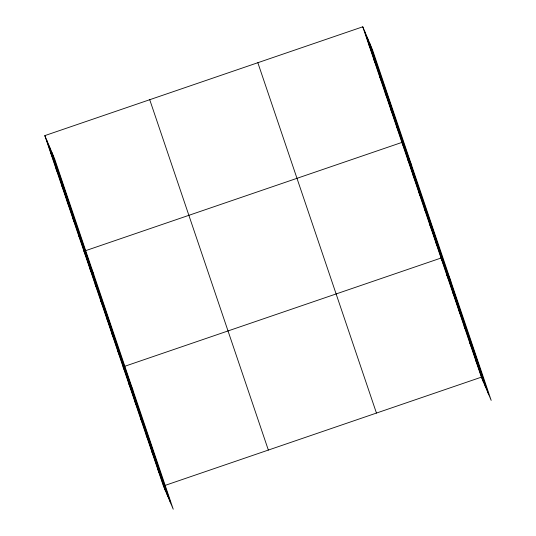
<?xml version="1.0" encoding="UTF-8"?>
<svg xmlns="http://www.w3.org/2000/svg" width="536" height="536" viewBox="0 0 536 536"><rect width="100%" height="100%" fill="white"/><g stroke="black" fill="none" stroke-linecap="round" stroke-linejoin="round"><path stroke-width="0.8" d="M44.81 135.621L54.618 158.844L173.235 509.2L163.426 485.978L44.81 135.621L362.765 26.8L372.574 50.022L491.19 400.379L481.382 377.156L362.765 26.8M164.947 485.455L481.382 377.156M368.359 43.316L370.061 47.349M373.947 59.831L375.656 63.864M379.542 76.353L381.243 80.38M385.136 92.869L386.838 96.902M390.724 109.384L392.426 113.418M396.318 125.9L398.02 129.933M411.722 165.637L401.906 142.415L83.951 251.237L93.76 274.466M407.501 158.931L409.203 162.964M413.095 175.453L414.797 179.486M418.683 191.968L420.385 196.002M424.278 208.484L425.979 212.517M429.865 224.999L431.574 229.033M435.46 241.515L437.162 245.548M450.863 281.259L441.054 258.03L123.092 366.858L132.908 390.081M446.816 275.048L448.518 279.082M452.572 292.066L454.28 296.1M458.334 309.084L460.042 313.118M464.096 326.102L465.797 330.136M469.858 343.12L471.559 347.154M475.62 360.138L477.321 364.172M50.404 152.137L52.106 156.17M55.992 168.659L57.694 172.686M61.586 185.175L63.288 189.208M67.174 201.69L68.883 205.724M72.769 218.206L74.471 222.239M78.363 234.721L80.065 238.755M89.546 267.759L91.247 271.792M95.133 284.274L96.842 288.308M100.728 300.79L102.43 304.823M106.322 317.305L108.024 321.339M111.91 333.821L113.612 337.854M117.505 350.336L119.206 354.37M128.854 383.877L130.563 387.903M134.616 400.888L136.325 404.921M140.378 417.906L142.08 421.939M146.14 434.924L147.842 438.957M151.902 451.942L153.604 455.975M157.664 468.96L159.366 472.993M369.9 43.691L488.517 394.047M367.147 37.165L485.757 387.521M364.467 30.833L483.083 381.19M257.843 62.712L376.453 413.068M149.732 99.709L268.348 450.066M51.945 152.512L170.562 502.868M49.185 145.986L167.802 496.343M46.511 139.655L165.128 490.011"/></g></svg>
